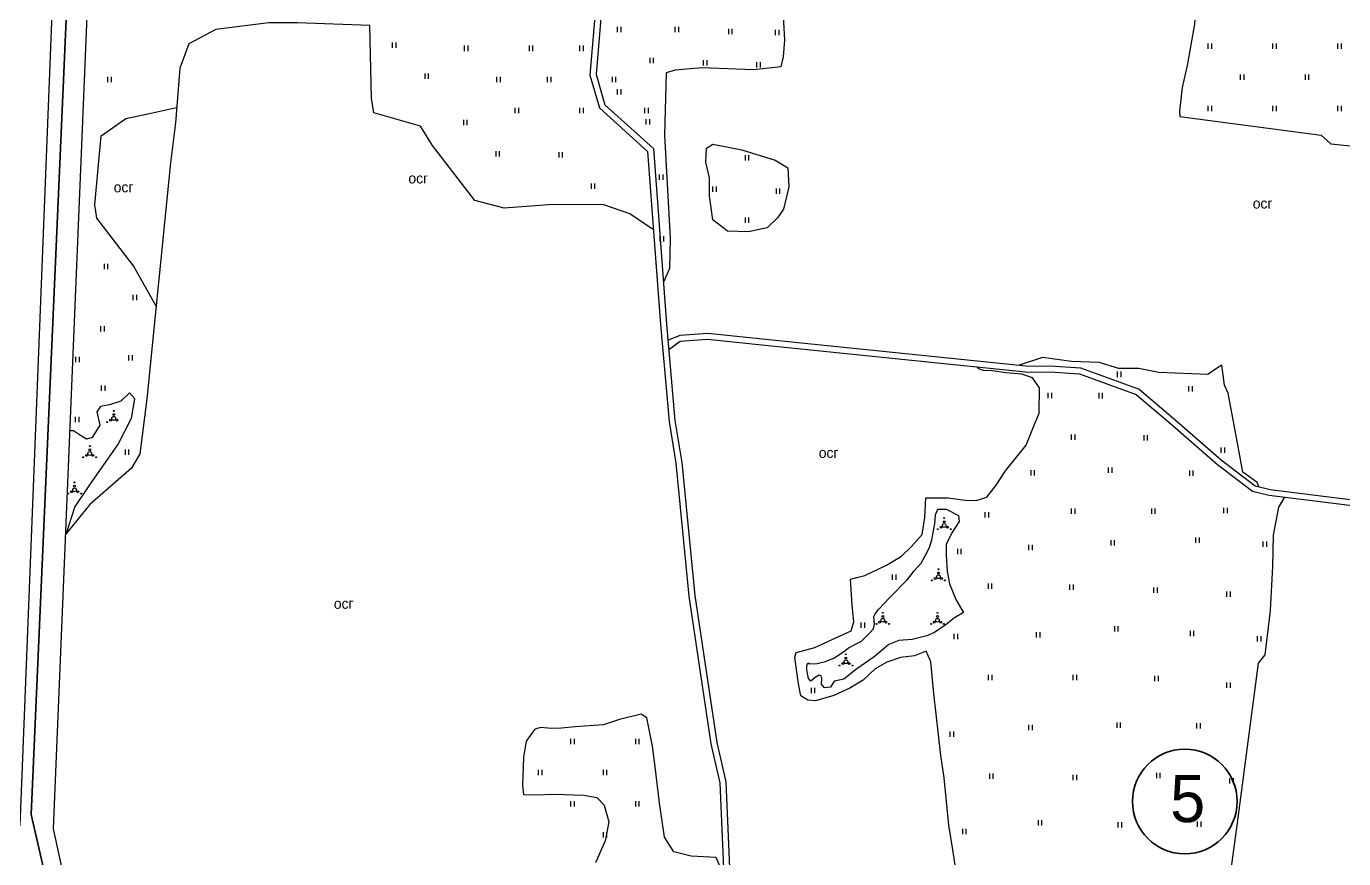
# Model space of a CAD drawing. Header units: millimetres. Extents: x 1378883 to 1389511, y 5662980 to 5673292.
# Drawn here: x 1380731 to 1381618, y 5670727 to 5671286 of the extents above; entities that cross this region are included whole.
import ezdxf

# ---------------------------------------------------------------- set-up
doc = ezdxf.new("R2010")
doc.units = ezdxf.units.MM
doc.layers.add('_5Інше', color=252, linetype='Continuous', lineweight=25)
for name, color, linetype in [('N-raion', 1, 'Continuous'), ('вулиці', 7, 'Continuous'), ('ВулНазва', 7, 'Continuous'), ('КартаСкан', 252, 'Continuous'), ('район', 6, 'Continuous')]:
    doc.layers.add(name, color=color, linetype=linetype)
doc.layers.get('ВулНазва').off()
picture_1 = doc.add_image_def('image1.tif', size_in_pixel=(29607, 29619))

# ---------------------------------------------------------------- blocks, each defined once
blk = doc.blocks.new('ЛвЗд')
at = {"layer": '_5Інше', "color": 204, "linetype": 'Continuous'}
for points in [[(43871.544, 29417.848), (43829.906, 28540.948)], [(43807.741, 28543.381), (43846.678, 29402.593)], [(43829.906, 28540.948), (43841.533, 28486.369)]]:
    blk.add_lwpolyline(points, dxfattribs=at)

msp = doc.modelspace()

# ---------------------------------------------------------------- linework, layer by layer
at = {"layer": 'N-raion', "color": 1, "lineweight": 35}
msp.add_circle((1381511.07, 5670764.97), 35.2, dxfattribs=at)
at = {"layer": 'вулиці', "color": 7, "lineweight": -2}
for p, q in [((1381129.3, 5671282.56), (1381129.3, 5671286.16)), ((1381131.7, 5671282.56), (1381131.7, 5671286.16)), ((1381168.14, 5671282.56), (1381168.14, 5671286.16)), ((1381168.14, 5671282.56), (1381168.14, 5671286.16)), ((1381170.54, 5671282.56), (1381170.54, 5671286.16)), ((1381170.54, 5671282.56), (1381170.54, 5671286.16)), ((1381204.11, 5671281.14), (1381204.11, 5671284.74)), ((1381204.11, 5671281.14), (1381204.11, 5671284.74)), ((1381206.51, 5671281.14), (1381206.51, 5671284.74)), ((1381206.51, 5671281.14), (1381206.51, 5671284.74)), ((1381235.63, 5671280.53), (1381235.63, 5671284.13)), ((1381235.63, 5671280.53), (1381235.63, 5671284.13)), ((1381238.03, 5671280.53), (1381238.03, 5671284.13)), ((1381238.03, 5671280.53), (1381238.03, 5671284.13)), ((1380977.84, 5671272.04), (1380977.84, 5671275.64)), ((1380980.24, 5671272.04), (1380980.24, 5671275.64)), ((1381026.28, 5671269.87), (1381026.28, 5671273.47)), ((1381028.68, 5671269.87), (1381028.68, 5671273.47)), ((1381069.91, 5671269.87), (1381069.91, 5671273.47)), ((1381072.31, 5671269.87), (1381072.31, 5671273.47)), ((1381103.95, 5671269.87), (1381103.95, 5671273.47)), ((1381103.95, 5671269.87), (1381103.95, 5671273.47)), ((1381103.95, 5671269.87), (1381103.95, 5671273.47)), ((1381106.35, 5671269.87), (1381106.35, 5671273.47)), ((1381106.35, 5671269.87), (1381106.35, 5671273.47)), ((1381106.35, 5671269.87), (1381106.35, 5671273.47)), ((1381106.35, 5671269.87), (1381106.35, 5671273.47)), ((1381526.77, 5671271.4), (1381526.77, 5671275)), ((1381526.77, 5671271.4), (1381526.77, 5671275)), ((1381529.17, 5671271.4), (1381529.17, 5671275)), ((1381529.17, 5671271.4), (1381529.17, 5671275)), ((1381570.41, 5671271.4), (1381570.41, 5671275)), ((1381570.41, 5671271.4), (1381570.41, 5671275)), ((1381572.81, 5671271.4), (1381572.81, 5671275)), ((1381572.81, 5671271.4), (1381572.81, 5671275)), ((1381614.05, 5671271.4), (1381614.05, 5671275)), ((1381616.45, 5671271.4), (1381616.45, 5671275)), ((1381151.12, 5671261.61), (1381151.12, 5671265.21)), ((1381153.52, 5671261.61), (1381153.52, 5671265.21)), ((1381187.09, 5671260.19), (1381187.09, 5671263.79)), ((1381187.09, 5671260.19), (1381187.09, 5671263.79)), ((1381187.09, 5671260.19), (1381187.09, 5671263.79)), ((1381189.49, 5671260.19), (1381189.49, 5671263.79)), ((1381189.49, 5671260.19), (1381189.49, 5671263.79)), ((1381189.49, 5671260.19), (1381189.49, 5671263.79)), ((1381223.06, 5671258.76), (1381223.06, 5671262.36)), ((1381223.06, 5671258.76), (1381223.06, 5671262.36)), ((1381225.46, 5671258.76), (1381225.46, 5671262.36)), ((1381225.46, 5671258.76), (1381225.46, 5671262.36)), ((1380786.27, 5671248.91), (1380786.27, 5671252.51)), ((1380788.67, 5671248.91), (1380788.67, 5671252.51)), ((1380999.66, 5671251.08), (1380999.66, 5671254.68)), ((1381002.06, 5671251.08), (1381002.06, 5671254.68)), ((1381048.09, 5671248.91), (1381048.09, 5671252.51)), ((1381050.49, 5671248.91), (1381050.49, 5671252.51)), ((1381082.13, 5671248.91), (1381082.13, 5671252.51)), ((1381082.13, 5671248.91), (1381082.13, 5671252.51)), ((1381082.13, 5671248.91), (1381082.13, 5671252.51)), ((1381082.13, 5671248.91), (1381082.13, 5671252.51)), ((1381084.53, 5671248.91), (1381084.53, 5671252.51)), ((1381084.53, 5671248.91), (1381084.53, 5671252.51)), ((1381084.53, 5671248.91), (1381084.53, 5671252.51)), ((1381084.53, 5671248.91), (1381084.53, 5671252.51)), ((1381125.77, 5671248.91), (1381125.77, 5671252.51)), ((1381125.77, 5671248.91), (1381125.77, 5671252.51)), ((1381125.77, 5671248.91), (1381125.77, 5671252.51)), ((1381125.77, 5671248.91), (1381125.77, 5671252.51)), ((1381128.17, 5671248.91), (1381128.17, 5671252.51)), ((1381128.17, 5671248.91), (1381128.17, 5671252.51)), ((1381128.17, 5671248.91), (1381128.17, 5671252.51)), ((1381128.17, 5671248.91), (1381128.17, 5671252.51)), ((1381548.59, 5671250.44), (1381548.59, 5671254.04)), ((1381550.99, 5671250.44), (1381550.99, 5671254.04)), ((1381592.23, 5671250.44), (1381592.23, 5671254.04)), ((1381594.63, 5671250.44), (1381594.63, 5671254.04)), ((1381129.3, 5671240.65), (1381129.3, 5671244.25)), ((1381131.7, 5671240.65), (1381131.7, 5671244.25)), ((1381060.31, 5671227.96), (1381060.31, 5671231.56)), ((1381062.71, 5671227.96), (1381062.71, 5671231.56)), ((1381103.95, 5671227.96), (1381103.95, 5671231.56)), ((1381103.95, 5671227.96), (1381103.95, 5671231.56)), ((1381106.35, 5671227.96), (1381106.35, 5671231.56)), ((1381106.35, 5671227.96), (1381106.35, 5671231.56)), ((1381147.59, 5671227.96), (1381147.59, 5671231.56)), ((1381149.99, 5671227.96), (1381149.99, 5671231.56)), ((1381526.77, 5671229.49), (1381526.77, 5671233.09)), ((1381529.17, 5671229.49), (1381529.17, 5671233.09)), ((1381570.41, 5671229.49), (1381570.41, 5671233.09)), ((1381572.81, 5671229.49), (1381572.81, 5671233.09)), ((1381614.05, 5671229.49), (1381614.05, 5671233.09)), ((1381614.05, 5671229.49), (1381614.05, 5671233.09)), ((1381616.45, 5671229.49), (1381616.45, 5671233.09)), ((1381616.45, 5671229.49), (1381616.45, 5671233.09)), ((1381025.7, 5671219.89), (1381025.7, 5671223.49)), ((1381028.1, 5671219.89), (1381028.1, 5671223.49)), ((1381148.55, 5671220.51), (1381148.55, 5671224.11)), ((1381150.95, 5671220.51), (1381150.95, 5671224.11)), ((1381047.51, 5671198.93), (1381047.51, 5671202.53)), ((1381049.91, 5671198.93), (1381049.91, 5671202.53)), ((1381089.86, 5671198.16), (1381089.86, 5671201.76)), ((1381092.26, 5671198.16), (1381092.26, 5671201.76)), ((1381215.29, 5671196.11), (1381215.29, 5671199.71)), ((1381217.69, 5671196.11), (1381217.69, 5671199.71)), ((1381157.58, 5671183.24), (1381157.58, 5671186.84)), ((1381159.98, 5671183.24), (1381159.98, 5671186.84)), ((1381111.68, 5671177.2), (1381111.68, 5671180.8)), ((1381114.08, 5671177.2), (1381114.08, 5671180.8)), ((1381193.47, 5671175.16), (1381193.47, 5671178.76)), ((1381193.47, 5671175.16), (1381193.47, 5671178.76)), ((1381195.87, 5671175.16), (1381195.87, 5671178.76)), ((1381195.87, 5671175.16), (1381195.87, 5671178.76)), ((1381236.16, 5671173.87), (1381236.16, 5671177.47)), ((1381238.56, 5671173.87), (1381238.56, 5671177.47)), ((1381215.29, 5671154.2), (1381215.29, 5671157.8)), ((1381217.69, 5671154.2), (1381217.69, 5671157.8)), ((1381158.04, 5671141.76), (1381158.04, 5671145.36)), ((1381160.44, 5671141.76), (1381160.44, 5671145.36)), ((1380783.87, 5671123.18), (1380783.87, 5671126.78)), ((1380783.87, 5671123.18), (1380783.87, 5671126.78)), ((1380783.87, 5671123.18), (1380783.87, 5671126.78)), ((1380786.27, 5671123.18), (1380786.27, 5671126.78)), ((1380786.27, 5671123.18), (1380786.27, 5671126.78)), ((1380786.27, 5671123.18), (1380786.27, 5671126.78)), ((1380786.27, 5671123.18), (1380786.27, 5671126.78)), ((1380803.29, 5671102.23), (1380803.29, 5671105.83)), ((1380803.29, 5671102.23), (1380803.29, 5671105.83)), ((1380805.69, 5671102.23), (1380805.69, 5671105.83)), ((1380805.69, 5671102.23), (1380805.69, 5671105.83)), ((1380805.69, 5671102.23), (1380805.69, 5671105.83)), ((1380805.69, 5671102.23), (1380805.69, 5671105.83)), ((1380781.47, 5671081.27), (1380781.47, 5671084.87)), ((1380783.87, 5671081.27), (1380783.87, 5671084.87)), ((1380783.87, 5671081.27), (1380783.87, 5671084.87)), ((1380764.71, 5671060.64), (1380764.71, 5671064.24)), ((1380767.11, 5671060.64), (1380767.11, 5671064.24)), ((1380767.11, 5671060.64), (1380767.11, 5671064.24)), ((1380800.35, 5671061.75), (1380800.35, 5671065.35)), ((1380802.75, 5671061.75), (1380802.75, 5671065.35)), ((1380802.75, 5671061.75), (1380802.75, 5671065.35)), ((1381465.8, 5671050.56), (1381465.8, 5671054.16)), ((1381465.8, 5671050.56), (1381465.8, 5671054.16)), ((1381468.2, 5671050.56), (1381468.2, 5671054.16)), ((1381468.2, 5671050.56), (1381468.2, 5671054.16)), ((1380781.95, 5671041.23), (1380781.95, 5671044.83)), ((1380784.35, 5671041.23), (1380784.35, 5671044.83)), ((1380784.35, 5671041.23), (1380784.35, 5671044.83)), ((1381419.11, 5671036.4), (1381419.11, 5671040)), ((1381421.51, 5671036.4), (1381421.51, 5671040)), ((1381453.35, 5671036.2), (1381453.35, 5671039.8)), ((1381455.75, 5671036.2), (1381455.75, 5671039.8)), ((1381513.82, 5671040.87), (1381513.82, 5671044.47)), ((1381516.22, 5671040.87), (1381516.22, 5671044.47)), ((1380764.37, 5671020.25), (1380764.37, 5671023.85)), ((1380766.77, 5671020.25), (1380766.77, 5671023.85)), ((1380766.77, 5671020.25), (1380766.77, 5671023.85)), ((1381434.79, 5671008.38), (1381434.79, 5671011.98)), ((1381437.19, 5671008.38), (1381437.19, 5671011.98)), ((1381483.67, 5671007.77), (1381483.67, 5671011.37)), ((1381486.07, 5671007.77), (1381486.07, 5671011.37)), ((1380797.96, 5670998.16), (1380797.96, 5671001.76)), ((1380800.36, 5670998.16), (1380800.36, 5671001.76)), ((1381535.64, 5670999.5), (1381535.64, 5671003.1)), ((1381538.04, 5670999.5), (1381538.04, 5671003.1)), ((1381407.57, 5670984.28), (1381407.57, 5670987.88)), ((1381409.97, 5670984.28), (1381409.97, 5670987.88)), ((1381459.74, 5670986.13), (1381459.74, 5670989.73)), ((1381462.14, 5670986.13), (1381462.14, 5670989.73)), ((1381514.4, 5670984.07), (1381514.4, 5670987.67)), ((1381516.8, 5670984.07), (1381516.8, 5670987.67)), ((1381376.79, 5670955.97), (1381376.79, 5670959.57)), ((1381379.19, 5670955.97), (1381379.19, 5670959.57)), ((1381434.79, 5670958.52), (1381434.79, 5670962.12)), ((1381437.19, 5670958.52), (1381437.19, 5670962.12)), ((1381488.82, 5670958.52), (1381488.82, 5670962.12)), ((1381491.22, 5670958.52), (1381491.22, 5670962.12)), ((1381537.31, 5670958.86), (1381537.31, 5670962.46)), ((1381539.71, 5670958.86), (1381539.71, 5670962.46)), ((1381461.42, 5670937.22), (1381461.42, 5670940.82)), ((1381463.82, 5670937.22), (1381463.82, 5670940.82)), ((1381518.55, 5670939.08), (1381518.55, 5670942.68)), ((1381520.95, 5670939.08), (1381520.95, 5670942.68)), ((1381563.93, 5670936.34), (1381563.93, 5670939.94)), ((1381566.33, 5670936.34), (1381566.33, 5670939.94)), ((1381358.22, 5670931.45), (1381358.22, 5670935.05)), ((1381360.62, 5670931.45), (1381360.62, 5670935.05)), ((1381406.15, 5670934.13), (1381406.15, 5670937.73)), ((1381408.55, 5670934.13), (1381408.55, 5670937.73)), ((1381314.3, 5670914.13), (1381314.3, 5670917.73)), ((1381316.7, 5670914.13), (1381316.7, 5670917.73)), ((1381378.85, 5670907.96), (1381378.85, 5670911.56)), ((1381381.25, 5670907.96), (1381381.25, 5670911.56)), ((1381433.71, 5670907.34), (1381433.71, 5670910.94)), ((1381436.11, 5670907.34), (1381436.11, 5670910.94)), ((1381490.3, 5670905.44), (1381490.3, 5670909.04)), ((1381492.7, 5670905.44), (1381492.7, 5670909.04)), ((1381539.39, 5670902.76), (1381539.39, 5670906.36)), ((1381541.79, 5670902.76), (1381541.79, 5670906.36)), ((1381293.29, 5670881.82), (1381293.29, 5670885.42)), ((1381295.69, 5670881.82), (1381295.69, 5670885.42)), ((1381355.94, 5670874.15), (1381355.94, 5670877.75)), ((1381358.34, 5670874.15), (1381358.34, 5670877.75)), ((1381411.32, 5670875.36), (1381411.32, 5670878.96)), ((1381413.72, 5670875.36), (1381413.72, 5670878.96)), ((1381463.87, 5670879.4), (1381463.87, 5670883)), ((1381466.27, 5670879.4), (1381466.27, 5670883)), ((1381514.8, 5670876.17), (1381514.8, 5670879.77)), ((1381517.2, 5670876.17), (1381517.2, 5670879.77)), ((1381560.07, 5670872.53), (1381560.07, 5670876.13)), ((1381562.47, 5670872.53), (1381562.47, 5670876.13)), ((1381378.98, 5670846.69), (1381378.98, 5670850.29)), ((1381381.38, 5670846.69), (1381381.38, 5670850.29)), ((1381435.98, 5670846.69), (1381435.98, 5670850.29)), ((1381438.38, 5670846.69), (1381438.38, 5670850.29)), ((1381259.73, 5670837.81), (1381259.73, 5670841.41)), ((1381262.13, 5670837.81), (1381262.13, 5670841.41)), ((1381490.95, 5670845.88), (1381490.95, 5670849.48)), ((1381493.35, 5670845.88), (1381493.35, 5670849.48)), ((1381539.46, 5670841.44), (1381539.46, 5670845.04)), ((1381541.86, 5670841.44), (1381541.86, 5670845.04)), ((1381406.07, 5670812.94), (1381406.07, 5670816.54)), ((1381408.47, 5670812.94), (1381408.47, 5670816.54)), ((1381465.49, 5670814.55), (1381465.49, 5670818.15)), ((1381467.89, 5670814.55), (1381467.89, 5670818.15)), ((1381519.25, 5670814.15), (1381519.25, 5670817.75)), ((1381521.65, 5670814.15), (1381521.65, 5670817.75)), ((1381097.89, 5670803.55), (1381097.89, 5670807.15)), ((1381097.89, 5670803.55), (1381097.89, 5670807.15)), ((1381097.89, 5670803.55), (1381097.89, 5670807.15)), ((1381100.29, 5670803.55), (1381100.29, 5670807.15)), ((1381100.29, 5670803.55), (1381100.29, 5670807.15)), ((1381100.29, 5670803.55), (1381100.29, 5670807.15)), ((1381141.52, 5670803.55), (1381141.52, 5670807.15)), ((1381143.92, 5670803.55), (1381143.92, 5670807.15)), ((1381353.12, 5670808.5), (1381353.12, 5670812.1)), ((1381355.52, 5670808.5), (1381355.52, 5670812.1)), ((1381076.07, 5670782.6), (1381076.07, 5670786.2)), ((1381078.47, 5670782.6), (1381078.47, 5670786.2)), ((1381119.71, 5670782.6), (1381119.71, 5670786.2)), ((1381119.71, 5670782.6), (1381119.71, 5670786.2)), ((1381122.11, 5670782.6), (1381122.11, 5670786.2)), ((1381122.11, 5670782.6), (1381122.11, 5670786.2)), ((1381379.79, 5670780.23), (1381379.79, 5670783.83)), ((1381382.19, 5670780.23), (1381382.19, 5670783.83)), ((1381435.98, 5670779.42), (1381435.98, 5670783.02)), ((1381438.38, 5670779.42), (1381438.38, 5670783.02)), ((1381492.17, 5670780.63), (1381492.17, 5670784.23)), ((1381494.57, 5670780.63), (1381494.57, 5670784.23)), ((1381541.49, 5670777), (1381541.49, 5670780.6)), ((1381543.89, 5670777), (1381543.89, 5670780.6)), ((1381097.89, 5670761.64), (1381097.89, 5670765.24)), ((1381100.29, 5670761.64), (1381100.29, 5670765.24)), ((1381141.52, 5670761.64), (1381141.52, 5670765.24)), ((1381143.92, 5670761.64), (1381143.92, 5670765.24)), ((1381412.54, 5670748.73), (1381412.54, 5670752.33)), ((1381414.94, 5670748.73), (1381414.94, 5670752.33)), ((1381119.71, 5670740.69), (1381119.71, 5670744.29)), ((1381119.71, 5670740.69), (1381119.71, 5670744.29)), ((1381122.11, 5670740.69), (1381122.11, 5670744.29)), ((1381122.11, 5670740.69), (1381122.11, 5670744.29)), ((1381361.6, 5670743.08), (1381361.6, 5670746.68)), ((1381364, 5670743.08), (1381364, 5670746.68)), ((1381466.3, 5670747.52), (1381466.3, 5670751.12)), ((1381468.7, 5670747.52), (1381468.7, 5670751.12)), ((1381519.66, 5670747.92), (1381519.66, 5670751.52)), ((1381522.06, 5670747.92), (1381522.06, 5670751.52))]:
    msp.add_line(p, q, dxfattribs=at)
for points in [[(1381117.76, 5671411.72), (1381117.8, 5671411.24), (1381123.88, 5671362.07), (1381120.04, 5671316.47), (1381114.76, 5671253.96), (1381120.69, 5671233.74), (1381153.35, 5671204.18), (1381162.22, 5671086.15), (1381167.92, 5671021.22), (1381172.47, 5670993.15), (1381181.23, 5670903.65), (1381196.05, 5670804.58), (1381202.18, 5670778.17), (1381205.23, 5670704.69), (1381214.35, 5670637.88), (1381229.2, 5670558.38), (1381230.31, 5670541.13), (1381232.42, 5670500.52), (1381235.73, 5670491.5), (1381240.99, 5670447.81), (1381242.53, 5670430.26), (1381244.67, 5670376.68), (1381260.84, 5670265.53)], [(1381210.84, 5671398.61), (1381229.03, 5671394.48), (1381243.74, 5671391.18), (1381248.7, 5671389.52), (1381249.53, 5671383.08), (1381248.2, 5671373.34), (1381240.92, 5671334.94), (1381239.63, 5671313.61), (1381241.59, 5671277.18), (1381240.83, 5671266.04), (1381239.2, 5671259.12), (1381220.67, 5671257.3), (1381185.92, 5671258.46), (1381167.97, 5671256.92), (1381161.88, 5671255.22), (1381160.85, 5671213.24), (1381164.76, 5671143.79), (1381164.12, 5671123.53), (1381160.1, 5671114.38)], [(1381766.3, 5671287.27), (1381675.92, 5671298.77), (1381588.09, 5671315.38), (1381520.3, 5671321.77), (1381517.66, 5671288.03), (1381512.58, 5671260.2), (1381509.41, 5671245.33), (1381507.46, 5671229.71), (1381507.64, 5671225.81), (1381602.87, 5671213.34), (1381609.35, 5671207.47), (1381650.87, 5671203.22), (1381672.54, 5671195.53), (1381700.8, 5671175.18), (1381709.31, 5671171.94), (1381717.82, 5671172.75), (1381727.13, 5671176.4), (1381742.32, 5671177.61), (1381783.64, 5671174.37), (1381793.16, 5671178.02), (1381791.64, 5671208.08), (1381780.41, 5671244.75), (1381775.2, 5671262.47), (1381766.3, 5671287.27)], [(1381116.06, 5671316.8), (1381110.71, 5671253.55), (1381117.17, 5671231.53), (1381149.48, 5671202.29), (1381158.23, 5671085.83), (1381163.94, 5671020.73), (1381168.51, 5670992.63), (1381177.25, 5670903.16), (1381192.12, 5670803.83), (1381198.2, 5670777.63), (1381201.24, 5670704.34), (1381210.4, 5670637.25), (1381225.22, 5670557.88), (1381226.32, 5670540.89), (1381228.45, 5670499.71), (1381231.81, 5670490.56), (1381237.01, 5670447.4), (1381238.54, 5670430.01), (1381240.68, 5670376.32), (1381256.44, 5670267.94)], [(1381153.44, 5671149.54), (1381137.57, 5671160.34), (1381119.99, 5671166.32), (1381085.96, 5671166.69), (1381053.04, 5671164.08), (1381033.22, 5671169.31), (1381004.8, 5671206.3), (1380996.57, 5671219.38), (1380965.15, 5671228.35), (1380963.66, 5671238.06), (1380962.53, 5671287.02), (1380913.91, 5671288.88), (1380894.46, 5671288.88), (1380858.93, 5671284.4), (1380840.61, 5671274.68), (1380834.62, 5671258.24), (1380831.63, 5671221.62), (1380828.26, 5671194.72), (1380812.48, 5671035.87), (1380807.62, 5670998.87), (1380802.01, 5670989.16), (1380773.96, 5670964.87), (1380759.37, 5670946.93), (1380757.51, 5670944.3)], [(1380818.82, 5671098.31), (1380803.46, 5671125.41), (1380778.72, 5671157.36), (1380777.44, 5671166.31), (1380781.71, 5671212.76), (1380798.37, 5671224.39), (1380816.28, 5671228.22), (1380832.47, 5671231.92)], [(1381193.47, 5671207.26), (1381212.87, 5671203.42), (1381235.38, 5671196.47), (1381243.99, 5671191.17), (1381244.53, 5671178.55), (1381240.87, 5671163.37), (1381237.03, 5671157.7), (1381230.06, 5671150.86), (1381217.43, 5671148.12), (1381203.34, 5671148.66), (1381193.45, 5671156.34), (1381191.07, 5671172.44), (1381191.26, 5671184.56), (1381188.69, 5671195.17), (1381189.24, 5671204.49), (1381193.47, 5671207.26)], [(1381163.17, 5671075.26), (1381171.4, 5671078.73), (1381190.11, 5671080.11), (1381233.27, 5671075.46), (1381406.36, 5671057.92), (1381420.36, 5671058.09), (1381440.94, 5671056.63), (1381480.4, 5671042.38), (1381504.37, 5671022.03), (1381535.57, 5670994.84), (1381558.43, 5670977.39), (1381568.55, 5670974.9), (1381663.84, 5670963.08), (1381795.47, 5670946.7), (1381896.17, 5670936.44)], [(1381163.73, 5671068.98), (1381171.34, 5671074.68), (1381189.9, 5671076.11), (1381232.86, 5671071.48), (1381406.19, 5671053.92), (1381420.24, 5671054.09), (1381440.1, 5671052.68), (1381478.36, 5671038.87), (1381501.76, 5671019), (1381533.04, 5670991.74), (1381556.67, 5670973.71), (1381567.82, 5670970.96), (1381663.35, 5670959.11), (1381795.02, 5670942.73), (1381895.76, 5670932.46)], [(1381560.83, 5670976.8), (1381559.88, 5670979.58), (1381550.1, 5670986.47), (1381546.26, 5671007.44), (1381540.3, 5671039.75), (1381537.74, 5671045.04), (1381535.97, 5671058.49), (1381532.45, 5671056.25), (1381526.52, 5671052.24), (1381493.66, 5671053.52), (1381480.04, 5671056.25), (1381466.66, 5671056.24), (1381453.52, 5671060.25), (1381434.77, 5671061.05), (1381415.38, 5671063.77), (1381399.62, 5671058.6)], [(1381358.77, 5670706.97), (1381355.26, 5670731.12), (1381352.28, 5670748.99), (1381349.04, 5670780.94), (1381346.96, 5670795.83), (1381342.17, 5670837.66), (1381340.14, 5670858.93), (1381337.09, 5670866.02), (1381329.16, 5670863.05), (1381319.76, 5670861.89), (1381310.57, 5670858.83), (1381302.65, 5670854.29), (1381294.51, 5670846.59), (1381285.53, 5670841.21), (1381274.87, 5670836.25), (1381262.4, 5670832.77), (1381257.33, 5670833.19), (1381252.68, 5670836.14), (1381251.1, 5670844.06), (1381248.67, 5670861.78), (1381249.52, 5670865.16), (1381262.08, 5670868.64), (1381273.81, 5670874.07), (1381286.59, 5670879.77), (1381288.38, 5670885.89), (1381287.22, 5670897.08), (1381286.05, 5670914.66), (1381290.28, 5670915.61), (1381295.77, 5670917.09), (1381310.24, 5670924.06), (1381320.38, 5670929.96), (1381327.14, 5670936.61), (1381334.24, 5670944.59), (1381336.04, 5670955.98), (1381336.67, 5670969.28), (1381351.77, 5670969.17), (1381363.18, 5670967.69), (1381370.58, 5670967.48), (1381377.88, 5670969.74), (1381384.12, 5670977.87), (1381390.45, 5670987.36), (1381404.21, 5671004.74), (1381408.75, 5671015.82), (1381413.09, 5671026.27), (1381413.19, 5671043.22), (1381408.65, 5671049.97), (1381401.47, 5671052.4), (1381390.57, 5671053.35), (1381381.38, 5671054.82), (1381375.47, 5671055.04), (1381372.41, 5671056.09), (1381371.35, 5671057.45)], [(1380758.29, 5670945.4), (1380764.02, 5670962.99), (1380774.12, 5670977.94), (1380792.82, 5671004.84), (1380802.17, 5671022.78), (1380804.42, 5671035.86), (1380800.68, 5671039.97), (1380794.87, 5671034.4), (1380787.24, 5671031.91), (1380781.32, 5671030.67), (1380778.67, 5671027.09), (1380780.85, 5671018.21), (1380775.71, 5671009.81), (1380771.81, 5671008.72), (1380767.73, 5671011.21), (1380763.06, 5671014.32), (1380760.42, 5671014.45)], [(1381578.16, 5670969.68), (1381574.23, 5670962.95), (1381570.59, 5670944.07), (1381570.16, 5670923.01), (1381568.45, 5670893.44), (1381564.87, 5670863.64), (1381560.49, 5670858.08), (1381553.11, 5670801.67), (1381546.81, 5670754.07), (1381539.51, 5670701)], [(1381344.76, 5670961.57), (1381350.54, 5670961.57), (1381358.75, 5670957.29), (1381359.12, 5670953.37), (1381354.27, 5670945.73), (1381350.35, 5670937.91), (1381350.35, 5670931.01), (1381351.1, 5670919.64), (1381352.6, 5670911.36), (1381357.27, 5670900.37), (1381362.12, 5670892.17), (1381356.15, 5670888.63), (1381350.36, 5670883.97), (1381342.53, 5670878.75), (1381337.49, 5670876.33), (1381327.6, 5670873.91), (1381318.65, 5670873.35), (1381311.75, 5670870.55), (1381301.98, 5670862.22), (1381290.23, 5670854.21), (1381281.46, 5670847.31), (1381277.36, 5670846.38), (1381275.12, 5670846.01), (1381272.51, 5670841.91), (1381268.59, 5670841.35), (1381266.54, 5670843.96), (1381266.72, 5670847.68), (1381266.39, 5670849.55), (1381264.95, 5670849.98), (1381262.2, 5670848.49), (1381259.46, 5670845.99), (1381257.83, 5670847.74), (1381257.08, 5670851.04), (1381256.65, 5670853.85), (1381256.58, 5670856.8), (1381257.46, 5670858.18), (1381258.77, 5670857.49), (1381263.7, 5670857.93), (1381269.26, 5670859.24), (1381275.31, 5670861.67), (1381282.19, 5670866.31), (1381284.63, 5670868.36), (1381287.06, 5670869.55), (1381289.06, 5670870.55), (1381293.56, 5670872.92), (1381299, 5670878.43), (1381301.5, 5670881.23), (1381302.18, 5670884.23), (1381301.75, 5670889.34), (1381302.63, 5670891.26), (1381304.88, 5670894.13), (1381312.06, 5670901.87), (1381324.37, 5670914.37), (1381328.99, 5670920.11), (1381333.55, 5670925.29), (1381336.36, 5670930.15), (1381339.24, 5670935.8), (1381340.86, 5670940.97), (1381342.92, 5670951.86), (1381343.17, 5670957.91), (1381344.76, 5670961.57)], [(1381201.58, 5670713.6), (1381195.61, 5670727.24), (1381178.74, 5670728.14), (1381167.21, 5670731.13), (1381160.81, 5670740.93), (1381157.39, 5670764.03), (1381154.61, 5670788.34), (1381152.69, 5670802.32), (1381149.06, 5670821.3), (1381145.22, 5670823.64), (1381130.49, 5670820.23), (1381119.82, 5670816.61), (1381100.82, 5670815.11), (1381091.43, 5670814.26), (1381084.6, 5670814.05), (1381077.56, 5670814.69), (1381073.5, 5670813.62), (1381067.74, 5670805.52), (1381066.03, 5670794.86), (1381065.18, 5670775.67), (1381066.03, 5670769.7), (1381073.29, 5670769.49), (1381086.95, 5670769.91), (1381106.58, 5670769.27), (1381115.34, 5670767.78), (1381120.24, 5670762.45), (1381123.45, 5670751.27), (1381120.89, 5670738.47), (1381114.48, 5670723.76)]]:
    msp.add_lwpolyline(points, dxfattribs=at)
for centre, radius in [((1380790.13, 5671027.74), 0.312), ((1380785.8, 5671020.24), 0.312), ((1380787.97, 5671021.49), 0.625), ((1380790.13, 5671022.74), 1.25), ((1380790.13, 5671025.24), 0.625), ((1380792.3, 5671021.49), 0.625), ((1380773.97, 5670999.1), 1.25), ((1380773.97, 5671001.6), 0.625), ((1380773.97, 5671004.1), 0.312), ((1380769.64, 5670996.6), 0.312), ((1380771.81, 5670997.85), 0.625), ((1380776.14, 5670997.85), 0.625), ((1380778.3, 5670996.6), 0.312), ((1380761.64, 5670973.41), 0.625), ((1380763.8, 5670974.66), 1.25), ((1380763.8, 5670977.16), 0.625), ((1380763.8, 5670979.66), 0.312), ((1380765.97, 5670973.41), 0.625), ((1380759.47, 5670972.16), 0.312), ((1380768.13, 5670972.16), 0.312), ((1381349.18, 5670955.71), 0.312), ((1381344.85, 5670948.21), 0.312), ((1381347.01, 5670949.46), 0.625), ((1381349.18, 5670950.71), 1.25), ((1381349.18, 5670953.21), 0.625), ((1381351.34, 5670949.46), 0.625), ((1381353.51, 5670948.21), 0.312), ((1381345.23, 5670921.22), 0.312), ((1381340.9, 5670913.72), 0.312), ((1381343.06, 5670914.97), 0.625), ((1381345.23, 5670916.22), 1.25), ((1381345.23, 5670918.72), 0.625), ((1381347.39, 5670914.97), 0.625), ((1381349.56, 5670913.72), 0.312), ((1381305.63, 5670885.68), 0.625), ((1381307.8, 5670886.93), 1.25), ((1381307.8, 5670889.43), 0.625), ((1381307.8, 5670891.93), 0.312), ((1381309.96, 5670885.68), 0.625), ((1381342.44, 5670885.68), 0.625), ((1381344.6, 5670886.93), 1.25), ((1381344.6, 5670889.43), 0.625), ((1381344.6, 5670891.93), 0.312), ((1381346.77, 5670885.68), 0.625), ((1381303.47, 5670884.43), 0.312), ((1381312.13, 5670884.43), 0.312), ((1381340.27, 5670884.43), 0.312), ((1381348.93, 5670884.43), 0.312), ((1381283.02, 5670858.99), 1.25), ((1381283.02, 5670861.49), 0.625), ((1381283.02, 5670863.99), 0.312), ((1381278.69, 5670856.49), 0.312), ((1381280.85, 5670857.74), 0.625), ((1381285.18, 5670857.74), 0.625), ((1381287.35, 5670856.49), 0.312)]:
    msp.add_circle(centre, radius, dxfattribs=at)
at = {"layer": 'район', "color": 6, "lineweight": 35}
for p, q in [((1380734.52, 5670756.27), (1380774.01, 5671648.43)), ((1380746.55, 5670704.44), (1380734.52, 5670756.27))]:
    msp.add_line(p, q, dxfattribs=at)

# ---------------------------------------------------------------- block references
at = {"layer": 'ВулНазва', "color": 7, "lineweight": 9, "rotation": 0.3369352804470327}
msp.add_blockref('ЛвЗд', (1337087.97, 5641948.35), dxfattribs=at)

# ---------------------------------------------------------------- texts
at = {"layer": 'N-raion', "color": 1, "lineweight": 35}
msp.add_text('5', height=31.73, dxfattribs=at).set_placement((1381501.23, 5670751.12))
at = {"layer": 'вулиці', "color": 7, "lineweight": -2}
for p in [(1380790.12, 5671174.78), (1380988.49, 5671180.74), (1381556.81, 5671163.88), (1381264.71, 5670996.14), (1380938.29, 5670894.62)]:
    msp.add_text('осг', height=7, dxfattribs=at).set_placement(p)

# ---------------------------------------------------------------- pictures from other files: only their frames are drawn
at = {"layer": 'КартаСкан'}
image = msp.add_image(picture_1, insert=(1378952.03, 5663192.31), size_in_units=(10026.9, 10030.97), rotation=0.395435, dxfattribs=at)
image.dxf.flags = 15

doc.saveas('drawing.dxf')
